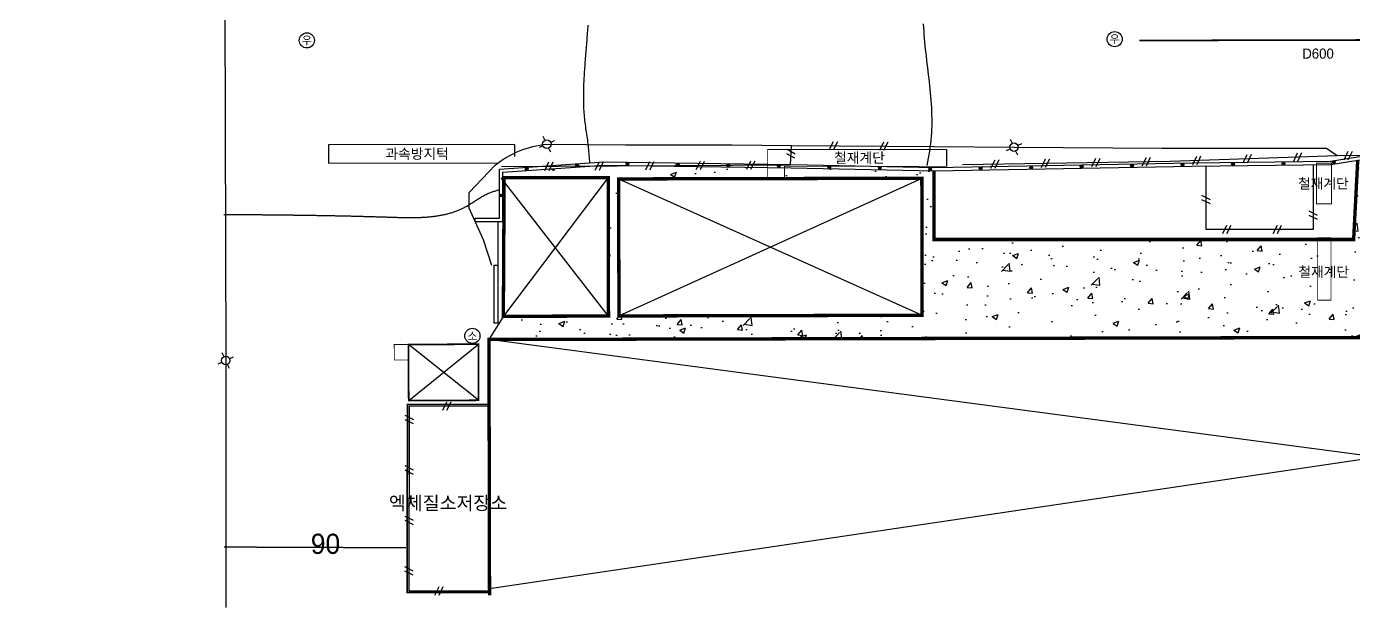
# Model space of a CAD drawing. Header units: millimetres. Extents: x 215164 to 215376, y 463028 to 463188.
# Drawn here: x 215164.7 to 215243.6, y 463029.7 to 463064.2 of the extents above; entities that cross this region are included whole.
import ezdxf
from ezdxf.enums import TextEntityAlignment as Align

# ---------------------------------------------------------------- set-up
doc = ezdxf.new("R2010")
doc.units = ezdxf.units.MM
doc.header["$MEASUREMENT"] = 0
doc.linetypes.add('DASHED2', pattern=[0.375, 0.25, -0.125])
for name, color, linetype in [('1M(48)', 252, 'Continuous'), ('5M(86)', 252, 'Continuous'), ("CON'C(31)", 252, 'Continuous'), ('TEXT', 252, 'Continuous'), ('가로등(32)', 252, 'Continuous'), ('도시가스맨홀(50)', 50, 'Continuous'), ('소환전(24)', 252, 'Continuous'), ('아스팔트도로(1)', 252, 'Continuous'), ('옹벽(4)', 252, 'Continuous'), ('우수맨홀(42)', 42, 'Continuous'), ('조립식건물(40)', 252, 'Continuous'), ('콘크리트수로(5)', 252, 'Continuous'), ('현황선', 252, 'Continuous'), ('휀스(70)', 252, 'Continuous')]:
    doc.layers.add(name, color=color, linetype=linetype)
doc.styles.add('돋음', font='Dotum.ttf')
doc.styles.add('돋음체', font='DotumChe.TTF')
pattern_1 = [(50, (0, 0), (3.586300913, -0.313760675), [0.375, -4.125]), (355, (0, 0), (-0.693756668, 3.760960669), [0.3, -3.3]), (100.45144446, (0.299, -0.026), (2.892544234, 3.447199955), [0.31870096, -3.50571056]), (46.1842, (0, 1), (5.336206653, -0.827596404), [0.5625, -6.1875]), (96.6356355, (0.4447, 0.931), (4.67330973, 4.870593004), [0.47805171, -5.2585688]), (351.184164, (0, 1), (4.673309725, 4.870593), [0.45, -4.950000005]), (21, (0.5, 0.75), (2.98453526, -2.013094453), [0.375, -4.125]), (326, (0.5, 0.75), (1.21657666, 3.625750225), [0.3, -3.3]), (71.45144474, (0.7487, 0.5822), (4.201111884, 1.612655764), [0.31870095, -3.50571056]), (37.5, (0, 0), (0.0607992766, 1.664469269), [0, -3.26, 0, -3.35, 0, -3.3125]), (7.5, (0, 0), (1.315347687, 1.9720585594), [0, -1.91, 0, -3.185, 0, -1.2625]), (327.5, (-1.115, 0), (2.669112181, -0.1127743587), [0, -1.25, 0, -3.9, 0, -5.175]), (317.5, (-1.615, 0), (2.915930847, 0.500524912), [0, -1.625, 0, -2.59, 0, -3.675])]

# ---------------------------------------------------------------- blocks, each defined once
blk = doc.blocks.new('P')
at = {"layer": '휀스(70)', "linetype": 'Continuous'}
for points in [[(-0.25, -0.25), (0, 0.25)], [(0, -0.25), (0.25, 0.25)]]:
    blk.add_lwpolyline(points, dxfattribs=at)
blk = doc.blocks.new('I1')
at = {"layer": '옹벽(4)'}
blk.add_hatch(color=256, dxfattribs=at).paths.add_polyline_path([(-0.084, 0, 1), (0.085, 0, 1)])
blk.add_circle((0, 0), 0.0846, dxfattribs=at)
blk = doc.blocks.new('w')
at = {"layer": '우수맨홀(42)'}
blk.add_circle((0, 0), 0.75, dxfattribs=at)
at = {"layer": '우수맨홀(42)', "style": '돋음체'}
blk.add_text('우', height=0.8, dxfattribs=at).set_placement((0, 0), align=Align.MIDDLE)
blk = doc.blocks.new('F')
at = {"layer": '가로등(32)'}
for p, q in [((-0.19, 0.42), (-0.35, 0.77)), ((0.42, 0.19), (0.77, 0.35)), ((-0.42, -0.19), (-0.77, -0.35)), ((0.19, -0.42), (0.35, -0.77))]:
    blk.add_line(p, q, dxfattribs=at)
blk.add_circle((0, 0), 0.42, dxfattribs=at)
blk = doc.blocks.new('so')
at = {"layer": '소환전(24)'}
blk.add_circle((0, 0), 0.75, dxfattribs=at)
at = {"layer": '소환전(24)', "style": '돋음체'}
blk.add_text('소', height=0.8, dxfattribs=at).set_placement((0, 0), align=Align.MIDDLE)

msp = doc.modelspace()

# ---------------------------------------------------------------- hatches: boundary and pattern name
at = {"layer": "CON'C(31)"}
h = msp.add_hatch(dxfattribs=at)
h.set_pattern_fill('AR-CONC', color=256, scale=0.5)
h.set_pattern_definition(pattern_1)
h.paths.add_polyline_path([(215274.011, 463056.449), (215265.071, 463056.376), (215243.857, 463056.293), (215243.614, 463051.576), (215243.191, 463051.576), (215242.606, 463045.745), (215271.247, 463045.808)])
h.paths.add_polyline_path([(215259.505, 463047.164), (215246.392, 463047.135), (215246.372, 463056.034), (215259.485, 463056.063)], flags=16)
h.paths.add_polyline_path([(215295.016, 463049.553), (215295.206, 463050.104), (215295.136, 463050.195), (215295.064, 463050.302), (215294.999, 463050.413), (215294.939, 463050.527), (215294.885, 463050.644), (215294.835, 463050.763), (215294.79, 463050.884), (215294.748, 463051.006), (215294.709, 463051.128), (215294.673, 463051.252), (215294.638, 463051.376), (215294.605, 463051.501), (215294.573, 463051.625), (215294.541, 463051.75), (215294.51, 463051.875), (215294.478, 463052), (215294.445, 463052.125), (215294.411, 463052.249), (215294.376, 463052.373), (215294.338, 463052.496), (215294.298, 463052.619), (215294.255, 463052.74), (215294.21, 463052.861), (215294.161, 463052.98), (215294.111, 463053.099), (215294.058, 463053.216), (215294.003, 463053.333), (215293.946, 463053.448), (215293.887, 463053.563), (215293.826, 463053.677), (215293.764, 463053.79), (215293.701, 463053.902), (215293.637, 463054.014), (215293.572, 463054.125), (215293.505, 463054.235), (215293.439, 463054.346), (215293.372, 463054.456), (215293.304, 463054.565), (215293.236, 463054.675), (215289.526, 463056.576), (215274.011, 463056.449), (215271.247, 463045.808), (215290.496, 463045.851), (215290.496, 463047.061), (215292.984, 463047.061), (215292.984, 463045.857), (215293.58, 463045.858), (215293.614, 463030.654), (215297.081, 463031.047), (215296.974, 463043.661), (215297.174, 463043.663), (215297.86, 463044.351), (215298.114, 463044.607), (215294.076, 463047.239)])
h.paths.add_polyline_path([(215277.431, 463048.624), (215277.415, 463056.082), (215290.056, 463056.11), (215290.06, 463054.366), (215291.103, 463054.368), (215291.112, 463050.362), (215290.069, 463050.359), (215290.072, 463048.653)], flags=16)
h.paths.add_polyline_path([(215290.563, 463049.488, -1), (215291.463, 463049.488, -1)], flags=16)
h.paths.add_polyline_path([(215293.737, 463047.947, -1), (215292.837, 463047.947, -1)], flags=16)
h.paths.add_polyline_path([(215240.269, 463049.139), (215243.402, 463049.139), (215243.402, 463050.169), (215240.269, 463050.169)], flags=9)
h.paths.add_polyline_path([(215292.826, 463047.543), (215293.749, 463047.543), (215293.749, 463048.35), (215292.826, 463048.35)], flags=24)
h.paths.add_polyline_path([(215290.57, 463049.143), (215291.455, 463049.143), (215291.455, 463049.833), (215290.57, 463049.833)], flags=24)
h = msp.add_hatch(dxfattribs=at)
h.set_pattern_fill('AR-CONC', color=256, scale=0.5)
h.set_pattern_definition(pattern_1)
h.paths.add_polyline_path([(215241.478, 463051.576), (215218.676, 463051.576), (215218.676, 463055.66), (215210.178, 463055.838), (215209.785, 463055.843), (215209.785, 463055.199), (215217.937, 463055.217), (215217.946, 463055.221), (215217.964, 463047.071), (215199.941, 463047.031), (215199.923, 463055.177), (215208.785, 463055.196), (215208.785, 463055.856), (215200.662, 463055.964), (215198.564, 463055.952), (215193.031, 463055.573), (215193.032, 463055.112), (215193.116, 463055.005), (215193.117, 463055.244), (215199.302, 463055.258), (215199.32, 463047.024), (215193.069, 463047.011), (215192.214, 463045.632), (215242.606, 463045.745), (215243.191, 463051.576), (215242.267, 463051.576), (215242.267, 463047.97), (215241.478, 463047.97)])
h.paths.add_polyline_path([(215240.269, 463049.139), (215243.402, 463049.139), (215243.402, 463050.169), (215240.269, 463050.169)], flags=9)

# ---------------------------------------------------------------- linework, layer by layer
at = {"layer": '1M(48)'}
for points, elevation in [([(215198.092, 463064.321), (215198.084, 463064.205), (215198.084, 463064.205), (215198.076, 463064.09), (215198.076, 463064.09), (215198.068, 463063.974), (215198.068, 463063.974), (215198.06, 463063.858), (215198.06, 463063.858), (215198.051, 463063.742), (215198.051, 463063.742), (215198.042, 463063.626), (215198.042, 463063.626), (215198.034, 463063.511), (215198.034, 463063.511), (215198.024, 463063.395), (215198.024, 463063.395), (215198.015, 463063.279), (215198.015, 463063.279), (215198.006, 463063.163), (215198.006, 463063.163), (215197.997, 463063.048), (215197.997, 463063.048), (215197.987, 463062.932), (215197.987, 463062.932), (215197.978, 463062.816), (215197.978, 463062.816), (215197.968, 463062.7), (215197.968, 463062.7), (215197.959, 463062.585), (215197.959, 463062.585), (215197.95, 463062.469), (215197.95, 463062.469), (215197.941, 463062.353), (215197.941, 463062.353), (215197.932, 463062.237), (215197.932, 463062.237), (215197.923, 463062.122), (215197.923, 463062.122), (215197.914, 463062.006), (215197.914, 463062.006), (215197.906, 463061.89), (215197.906, 463061.89), (215197.898, 463061.774), (215197.898, 463061.774), (215197.89, 463061.658), (215197.89, 463061.658), (215197.882, 463061.542), (215197.882, 463061.542), (215197.875, 463061.427), (215197.875, 463061.427), (215197.868, 463061.311), (215197.868, 463061.311), (215197.861, 463061.195), (215197.861, 463061.195), (215197.855, 463061.079), (215197.855, 463061.079), (215197.85, 463060.963), (215197.85, 463060.963), (215197.844, 463060.847), (215197.844, 463060.847), (215197.84, 463060.731), (215197.84, 463060.731), (215197.836, 463060.615), (215197.836, 463060.615), (215197.832, 463060.499), (215197.832, 463060.499), (215197.83, 463060.383), (215197.83, 463060.383), (215197.828, 463060.267), (215197.828, 463060.267), (215197.826, 463060.15), (215197.826, 463060.15), (215197.826, 463060.034), (215197.826, 463060.034), (215197.826, 463059.918), (215197.826, 463059.918), (215197.827, 463059.802), (215197.827, 463059.802), (215197.829, 463059.686), (215197.829, 463059.686), (215197.833, 463059.57), (215197.833, 463059.57), (215197.837, 463059.454), (215197.837, 463059.454), (215197.842, 463059.338), (215197.842, 463059.338), (215197.849, 463059.222), (215197.849, 463059.222), (215197.856, 463059.106), (215197.856, 463059.106), (215197.865, 463058.99), (215197.865, 463058.99), (215197.876, 463058.875), (215197.876, 463058.875), (215197.887, 463058.759), (215197.887, 463058.759), (215197.9, 463058.644), (215197.9, 463058.644), (215197.915, 463058.529), (215197.915, 463058.529), (215197.93, 463058.413), (215197.93, 463058.413), (215197.945, 463058.298), (215197.945, 463058.298), (215197.962, 463058.183), (215197.962, 463058.183), (215197.978, 463058.069), (215197.978, 463058.069), (215197.995, 463057.954), (215197.995, 463057.954), (215198.012, 463057.839), (215198.012, 463057.839), (215198.029, 463057.724), (215198.029, 463057.724), (215198.046, 463057.609), (215198.046, 463057.609), (215198.062, 463057.494), (215198.062, 463057.494), (215198.077, 463057.379), (215198.077, 463057.379), (215198.092, 463057.264), (215198.092, 463057.264), (215198.105, 463057.148), (215198.105, 463057.148), (215198.118, 463057.033), (215198.118, 463057.033), (215198.129, 463056.917), (215198.129, 463056.917), (215198.139, 463056.802), (215198.139, 463056.802), (215198.149, 463056.686), (215198.149, 463056.686), (215198.158, 463056.57), (215198.158, 463056.57), (215198.167, 463056.455), (215198.167, 463056.455), (215198.175, 463056.339), (215198.175, 463056.339), (215198.183, 463056.223), (215198.183, 463056.223), (215198.191, 463056.107)], 92), ([(215218.035, 463064.39), (215218.046, 463064.174), (215218.046, 463064.174), (215218.059, 463063.957), (215218.059, 463063.957), (215218.074, 463063.741), (215218.074, 463063.741), (215218.092, 463063.525), (215218.092, 463063.525), (215218.111, 463063.309), (215218.111, 463063.309), (215218.132, 463063.093), (215218.132, 463063.093), (215218.154, 463062.877), (215218.154, 463062.877), (215218.178, 463062.662), (215218.178, 463062.662), (215218.202, 463062.446), (215218.202, 463062.446), (215218.227, 463062.231), (215218.227, 463062.231), (215218.252, 463062.015), (215218.252, 463062.015), (215218.278, 463061.8), (215218.278, 463061.8), (215218.304, 463061.585), (215218.304, 463061.585), (215218.329, 463061.369), (215218.329, 463061.369), (215218.354, 463061.154), (215218.354, 463061.154), (215218.379, 463060.939), (215218.379, 463060.939), (215218.402, 463060.723), (215218.402, 463060.723), (215218.425, 463060.507), (215218.425, 463060.507), (215218.446, 463060.292), (215218.446, 463060.292), (215218.465, 463060.076), (215218.465, 463060.076), (215218.482, 463059.859), (215218.482, 463059.859), (215218.498, 463059.643), (215218.498, 463059.643), (215218.511, 463059.427), (215218.511, 463059.427), (215218.521, 463059.21), (215218.521, 463059.21), (215218.528, 463058.993), (215218.528, 463058.993), (215218.533, 463058.776), (215218.533, 463058.776), (215218.533, 463058.56), (215218.533, 463058.56), (215218.531, 463058.343), (215218.531, 463058.343), (215218.524, 463058.126), (215218.524, 463058.126), (215218.514, 463057.909), (215218.514, 463057.909), (215218.499, 463057.693), (215218.499, 463057.693), (215218.479, 463057.477), (215218.479, 463057.477), (215218.456, 463057.262), (215218.456, 463057.262), (215218.427, 463057.047), (215218.427, 463057.047), (215218.394, 463056.832), (215218.394, 463056.832), (215218.358, 463056.618), (215218.358, 463056.618), (215218.319, 463056.405), (215218.319, 463056.405), (215218.278, 463056.192), (215218.278, 463056.192), (215218.237, 463055.979)], 93), ([(215176.457, 463053.072), (215176.513, 463053.071), (215176.513, 463053.071), (215176.569, 463053.071), (215176.569, 463053.071), (215176.625, 463053.07), (215176.625, 463053.07), (215176.68, 463053.07), (215176.68, 463053.07), (215176.736, 463053.069), (215176.736, 463053.069), (215176.792, 463053.069), (215176.792, 463053.069), (215176.848, 463053.068), (215176.848, 463053.068), (215176.904, 463053.068), (215176.904, 463053.068), (215176.959, 463053.068), (215176.959, 463053.068), (215177.015, 463053.067), (215177.015, 463053.067), (215177.071, 463053.067), (215177.071, 463053.067), (215177.127, 463053.066), (215177.127, 463053.066), (215177.182, 463053.066), (215177.182, 463053.066), (215177.238, 463053.065), (215177.238, 463053.065), (215177.294, 463053.065), (215177.294, 463053.065), (215177.35, 463053.064), (215177.35, 463053.064), (215177.405, 463053.064), (215177.405, 463053.064), (215177.461, 463053.064), (215177.461, 463053.064), (215177.517, 463053.063), (215177.517, 463053.063), (215177.573, 463053.063), (215177.573, 463053.063), (215177.628, 463053.062), (215177.628, 463053.062), (215177.684, 463053.062), (215177.684, 463053.062), (215177.74, 463053.061), (215177.74, 463053.061), (215177.796, 463053.061), (215177.796, 463053.061), (215177.851, 463053.06), (215177.851, 463053.06), (215177.907, 463053.06), (215177.907, 463053.06), (215177.963, 463053.059), (215177.963, 463053.059), (215178.019, 463053.059), (215178.019, 463053.059), (215178.075, 463053.058), (215178.075, 463053.058), (215178.13, 463053.058), (215178.13, 463053.058), (215178.186, 463053.057), (215178.186, 463053.057), (215178.242, 463053.057), (215178.242, 463053.057), (215178.298, 463053.056), (215178.298, 463053.056), (215178.353, 463053.056), (215178.353, 463053.056), (215178.409, 463053.055), (215178.409, 463053.055), (215178.465, 463053.055), (215178.465, 463053.055), (215178.521, 463053.054), (215178.521, 463053.054), (215178.576, 463053.054), (215178.576, 463053.054), (215178.632, 463053.053), (215178.632, 463053.053), (215178.688, 463053.053), (215178.688, 463053.053), (215178.744, 463053.052), (215178.744, 463053.052), (215178.799, 463053.052), (215178.799, 463053.052), (215178.855, 463053.051), (215178.855, 463053.051), (215178.911, 463053.051), (215178.911, 463053.051), (215178.967, 463053.05), (215178.967, 463053.05), (215179.022, 463053.05), (215179.022, 463053.05), (215179.078, 463053.049), (215179.078, 463053.049), (215179.134, 463053.049), (215179.134, 463053.049), (215179.19, 463053.048), (215179.19, 463053.048), (215179.246, 463053.048), (215179.246, 463053.048), (215179.301, 463053.047), (215179.301, 463053.047), (215179.357, 463053.046), (215179.357, 463053.046), (215179.413, 463053.046), (215179.413, 463053.046), (215179.469, 463053.045), (215179.469, 463053.045), (215179.524, 463053.045), (215179.524, 463053.045), (215179.58, 463053.044), (215179.58, 463053.044), (215179.636, 463053.043), (215179.636, 463053.043), (215179.692, 463053.043), (215179.692, 463053.043), (215179.747, 463053.042), (215179.747, 463053.042), (215179.803, 463053.042), (215179.803, 463053.042), (215179.859, 463053.041), (215179.859, 463053.041), (215179.915, 463053.04), (215179.915, 463053.04), (215179.97, 463053.04), (215179.97, 463053.04), (215180.026, 463053.039), (215180.026, 463053.039), (215180.082, 463053.039), (215180.082, 463053.039), (215180.138, 463053.038), (215180.138, 463053.038), (215180.193, 463053.037), (215180.193, 463053.037), (215180.249, 463053.037), (215180.249, 463053.037), (215180.305, 463053.036), (215180.305, 463053.036), (215180.361, 463053.035), (215180.361, 463053.035), (215180.416, 463053.035), (215180.416, 463053.035), (215180.472, 463053.034), (215180.472, 463053.034), (215180.528, 463053.033), (215180.528, 463053.033), (215180.584, 463053.032), (215180.584, 463053.032), (215180.64, 463053.032), (215180.64, 463053.032), (215180.695, 463053.031), (215180.695, 463053.031), (215180.751, 463053.03), (215180.751, 463053.03), (215180.807, 463053.03), (215180.807, 463053.03), (215180.863, 463053.029), (215180.863, 463053.029), (215180.918, 463053.028), (215180.918, 463053.028), (215180.974, 463053.027), (215180.974, 463053.027), (215181.03, 463053.026), (215181.03, 463053.026), (215181.086, 463053.026), (215181.086, 463053.026), (215181.141, 463053.025), (215181.141, 463053.025), (215181.197, 463053.024), (215181.197, 463053.024), (215181.253, 463053.023), (215181.253, 463053.023), (215181.309, 463053.023), (215181.309, 463053.023), (215181.364, 463053.022), (215181.364, 463053.022), (215181.42, 463053.021), (215181.42, 463053.021), (215181.476, 463053.02), (215181.476, 463053.02), (215181.532, 463053.019), (215181.532, 463053.019), (215181.587, 463053.018), (215181.587, 463053.018), (215181.643, 463053.018), (215181.643, 463053.018), (215181.699, 463053.017), (215181.699, 463053.017), (215181.755, 463053.016), (215181.755, 463053.016), (215181.81, 463053.015), (215181.81, 463053.015), (215181.866, 463053.014), (215181.866, 463053.014), (215181.922, 463053.013), (215181.922, 463053.013), (215181.978, 463053.012), (215181.978, 463053.012), (215182.033, 463053.011), (215182.033, 463053.011), (215182.089, 463053.01), (215182.089, 463053.01), (215182.145, 463053.009), (215182.145, 463053.009), (215182.201, 463053.008), (215182.201, 463053.008), (215182.256, 463053.007), (215182.256, 463053.007), (215182.312, 463053.007), (215182.312, 463053.007), (215182.368, 463053.006), (215182.368, 463053.006), (215182.424, 463053.005), (215182.424, 463053.005), (215182.479, 463053.004), (215182.479, 463053.004), (215182.535, 463053.003), (215182.535, 463053.003), (215182.591, 463053.002), (215182.591, 463053.002), (215182.647, 463053), (215182.647, 463053), (215182.703, 463052.999), (215182.703, 463052.999), (215182.758, 463052.998), (215182.758, 463052.998), (215182.814, 463052.997), (215182.814, 463052.997), (215182.87, 463052.996), (215182.87, 463052.996), (215182.926, 463052.995), (215182.926, 463052.995), (215182.981, 463052.994), (215182.981, 463052.994), (215183.037, 463052.993), (215183.037, 463052.993), (215183.093, 463052.992), (215183.093, 463052.992), (215183.149, 463052.991), (215183.149, 463052.991), (215183.204, 463052.99), (215183.204, 463052.99), (215183.26, 463052.988), (215183.26, 463052.988), (215183.316, 463052.987), (215183.316, 463052.987), (215183.372, 463052.986), (215183.372, 463052.986), (215183.427, 463052.985), (215183.427, 463052.985), (215183.483, 463052.984), (215183.483, 463052.984), (215183.539, 463052.983), (215183.539, 463052.983), (215183.595, 463052.981), (215183.595, 463052.981), (215183.65, 463052.98), (215183.65, 463052.98), (215183.706, 463052.979), (215183.706, 463052.979), (215183.762, 463052.978), (215183.762, 463052.978), (215183.818, 463052.976), (215183.818, 463052.976), (215183.873, 463052.975), (215183.873, 463052.975), (215183.929, 463052.974), (215183.929, 463052.974), (215183.985, 463052.973), (215183.985, 463052.973), (215184.041, 463052.971), (215184.041, 463052.971), (215184.096, 463052.97), (215184.096, 463052.97), (215184.152, 463052.969), (215184.152, 463052.969), (215184.208, 463052.967), (215184.208, 463052.967), (215184.264, 463052.966), (215184.264, 463052.966), (215184.319, 463052.964), (215184.319, 463052.964), (215184.375, 463052.963), (215184.375, 463052.963), (215184.431, 463052.962), (215184.431, 463052.962), (215184.487, 463052.96), (215184.487, 463052.96), (215184.542, 463052.959), (215184.542, 463052.959), (215184.598, 463052.957), (215184.598, 463052.957), (215184.654, 463052.956), (215184.654, 463052.956), (215184.709, 463052.954), (215184.709, 463052.954), (215184.765, 463052.953), (215184.765, 463052.953), (215184.821, 463052.952), (215184.821, 463052.952), (215184.877, 463052.95), (215184.877, 463052.95), (215184.932, 463052.949), (215184.932, 463052.949), (215184.988, 463052.947), (215184.988, 463052.947), (215185.044, 463052.945), (215185.044, 463052.945), (215185.1, 463052.944), (215185.1, 463052.944), (215185.155, 463052.942), (215185.155, 463052.942), (215185.211, 463052.941), (215185.211, 463052.941), (215185.267, 463052.939), (215185.267, 463052.939), (215185.323, 463052.938), (215185.323, 463052.938), (215185.378, 463052.936), (215185.378, 463052.936), (215185.434, 463052.934), (215185.434, 463052.934), (215185.49, 463052.933), (215185.49, 463052.933), (215185.546, 463052.931), (215185.546, 463052.931), (215185.601, 463052.929), (215185.601, 463052.929), (215185.657, 463052.928), (215185.657, 463052.928), (215185.713, 463052.926), (215185.713, 463052.926), (215185.769, 463052.924), (215185.769, 463052.924), (215185.824, 463052.922), (215185.824, 463052.922), (215185.88, 463052.921), (215185.88, 463052.921), (215185.936, 463052.919), (215185.936, 463052.919), (215185.992, 463052.917), (215185.992, 463052.917), (215186.047, 463052.915), (215186.047, 463052.915), (215186.103, 463052.914), (215186.103, 463052.914), (215186.159, 463052.912), (215186.159, 463052.912), (215186.214, 463052.91), (215186.214, 463052.91), (215186.27, 463052.908), (215186.27, 463052.908), (215186.326, 463052.906), (215186.326, 463052.906), (215186.382, 463052.904), (215186.382, 463052.904), (215186.437, 463052.903), (215186.437, 463052.903), (215186.493, 463052.901), (215186.493, 463052.901), (215186.549, 463052.899), (215186.549, 463052.899), (215186.605, 463052.897), (215186.605, 463052.897), (215186.66, 463052.896), (215186.66, 463052.896), (215186.716, 463052.894), (215186.716, 463052.894), (215186.772, 463052.892), (215186.772, 463052.892), (215186.828, 463052.891), (215186.828, 463052.891), (215186.883, 463052.889), (215186.883, 463052.889), (215186.939, 463052.888), (215186.939, 463052.888), (215186.995, 463052.886), (215186.995, 463052.886), (215187.051, 463052.885), (215187.051, 463052.885), (215187.106, 463052.884), (215187.106, 463052.884), (215187.162, 463052.883), (215187.162, 463052.883), (215187.218, 463052.882), (215187.218, 463052.882), (215187.274, 463052.881), (215187.274, 463052.881), (215187.329, 463052.881), (215187.329, 463052.881), (215187.385, 463052.88), (215187.385, 463052.88), (215187.441, 463052.88), (215187.441, 463052.88), (215187.497, 463052.88), (215187.497, 463052.88), (215187.552, 463052.88), (215187.552, 463052.88), (215187.608, 463052.88), (215187.608, 463052.88), (215187.664, 463052.88), (215187.664, 463052.88), (215187.72, 463052.88), (215187.72, 463052.88), (215187.775, 463052.881), (215187.775, 463052.881), (215187.831, 463052.882), (215187.831, 463052.882), (215187.887, 463052.883), (215187.887, 463052.883), (215187.943, 463052.884), (215187.943, 463052.884), (215187.998, 463052.886), (215187.998, 463052.886), (215188.054, 463052.887), (215188.054, 463052.887), (215188.11, 463052.889), (215188.11, 463052.889), (215188.166, 463052.892), (215188.166, 463052.892), (215188.221, 463052.894), (215188.221, 463052.894), (215188.277, 463052.897), (215188.277, 463052.897), (215188.333, 463052.9), (215188.333, 463052.9), (215188.388, 463052.903), (215188.388, 463052.903), (215188.444, 463052.907), (215188.444, 463052.907), (215188.5, 463052.911), (215188.5, 463052.911), (215188.555, 463052.915), (215188.555, 463052.915), (215188.611, 463052.92), (215188.611, 463052.92), (215188.666, 463052.925), (215188.666, 463052.925), (215188.722, 463052.93), (215188.722, 463052.93), (215188.777, 463052.936), (215188.777, 463052.936), (215188.833, 463052.942), (215188.833, 463052.942), (215188.888, 463052.948), (215188.888, 463052.948), (215188.944, 463052.955), (215188.944, 463052.955), (215188.999, 463052.962), (215188.999, 463052.962), (215189.054, 463052.969), (215189.054, 463052.969), (215189.109, 463052.977), (215189.109, 463052.977), (215189.164, 463052.986), (215189.164, 463052.986), (215189.219, 463052.995), (215189.219, 463052.995), (215189.274, 463053.004), (215189.274, 463053.004), (215189.329, 463053.014), (215189.329, 463053.014), (215189.384, 463053.024), (215189.384, 463053.024), (215189.439, 463053.035), (215189.439, 463053.035), (215189.494, 463053.046), (215189.494, 463053.046), (215189.548, 463053.057), (215189.548, 463053.057), (215189.603, 463053.07), (215189.603, 463053.07), (215189.657, 463053.082), (215189.657, 463053.082), (215189.711, 463053.095), (215189.711, 463053.095), (215189.765, 463053.109), (215189.765, 463053.109), (215189.819, 463053.123), (215189.819, 463053.123), (215189.873, 463053.138), (215189.873, 463053.138), (215189.926, 463053.154), (215189.926, 463053.154), (215189.98, 463053.17), (215189.98, 463053.17), (215190.033, 463053.186), (215190.033, 463053.186), (215190.086, 463053.203), (215190.086, 463053.203), (215190.139, 463053.221), (215190.139, 463053.221), (215190.191, 463053.24), (215190.191, 463053.24), (215190.244, 463053.259), (215190.244, 463053.259), (215190.296, 463053.278), (215190.296, 463053.278), (215190.348, 463053.298), (215190.348, 463053.298), (215190.4, 463053.319), (215190.4, 463053.319), (215190.451, 463053.341), (215190.451, 463053.341), (215190.502, 463053.363), (215190.502, 463053.363), (215190.553, 463053.386), (215190.553, 463053.386), (215190.604, 463053.409), (215190.604, 463053.409), (215190.654, 463053.433), (215190.654, 463053.433), (215190.704, 463053.458), (215190.704, 463053.458), (215190.754, 463053.484), (215190.754, 463053.484), (215190.803, 463053.51), (215190.803, 463053.51), (215190.852, 463053.537), (215190.852, 463053.537), (215190.9, 463053.564), (215190.9, 463053.564), (215190.949, 463053.592), (215190.949, 463053.592), (215190.997, 463053.621), (215190.997, 463053.621), (215191.044, 463053.65), (215191.044, 463053.65), (215191.092, 463053.679), (215191.092, 463053.679), (215191.139, 463053.709), (215191.139, 463053.709), (215191.186, 463053.739), (215191.186, 463053.739), (215191.232, 463053.769), (215191.232, 463053.769), (215191.279, 463053.8), (215191.279, 463053.8), (215191.326, 463053.83), (215191.326, 463053.83), (215191.372, 463053.861), (215191.372, 463053.861), (215191.419, 463053.891), (215191.419, 463053.891), (215191.466, 463053.922), (215191.466, 463053.922), (215191.513, 463053.952), (215191.513, 463053.952), (215191.56, 463053.982), (215191.56, 463053.982), (215191.607, 463054.012), (215191.607, 463054.012), (215191.654, 463054.041), (215191.654, 463054.041), (215191.702, 463054.07), (215191.702, 463054.07), (215191.75, 463054.099), (215191.75, 463054.099), (215191.798, 463054.127), (215191.798, 463054.127), (215191.846, 463054.154), (215191.846, 463054.154), (215191.895, 463054.181), (215191.895, 463054.181), (215191.945, 463054.207), (215191.945, 463054.207), (215191.994, 463054.232), (215191.994, 463054.232), (215192.045, 463054.257), (215192.045, 463054.257), (215192.095, 463054.28), (215192.095, 463054.28), (215192.146, 463054.303), (215192.146, 463054.303), (215192.198, 463054.324), (215192.198, 463054.324), (215192.249, 463054.345), (215192.249, 463054.345), (215192.301, 463054.365), (215192.301, 463054.365), (215192.353, 463054.385), (215192.353, 463054.385), (215192.406, 463054.404), (215192.406, 463054.404), (215192.459, 463054.422), (215192.459, 463054.422), (215192.511, 463054.44), (215192.511, 463054.44), (215192.564, 463054.458), (215192.564, 463054.458), (215192.617, 463054.475), (215192.617, 463054.475), (215192.67, 463054.492), (215192.67, 463054.492), (215192.724, 463054.509), (215192.724, 463054.509), (215192.777, 463054.526), (215192.777, 463054.526), (215192.83, 463054.542)], 91)]:
    msp.add_lwpolyline(points, dxfattribs=dict(at, elevation=elevation))
at = {"layer": '5M(86)', "elevation": 90}
msp.add_lwpolyline([(215176.473, 463033.302), (215176.509, 463033.302), (215176.509, 463033.302), (215176.545, 463033.302), (215176.545, 463033.302), (215176.581, 463033.301), (215176.581, 463033.301), (215176.617, 463033.301), (215176.617, 463033.301), (215176.653, 463033.301), (215176.653, 463033.301), (215176.689, 463033.301), (215176.689, 463033.301), (215176.725, 463033.301), (215176.725, 463033.301), (215176.761, 463033.301), (215176.761, 463033.301), (215176.797, 463033.301), (215176.797, 463033.301), (215176.833, 463033.301), (215176.833, 463033.301), (215176.869, 463033.3), (215176.869, 463033.3), (215176.905, 463033.3), (215176.905, 463033.3), (215176.941, 463033.3), (215176.941, 463033.3), (215176.977, 463033.3), (215176.977, 463033.3), (215177.013, 463033.3), (215177.013, 463033.3), (215177.049, 463033.3), (215177.049, 463033.3), (215177.085, 463033.3), (215177.085, 463033.3), (215177.121, 463033.299), (215177.121, 463033.299), (215177.157, 463033.299), (215177.157, 463033.299), (215177.193, 463033.299), (215177.193, 463033.299), (215177.229, 463033.299), (215177.229, 463033.299), (215177.265, 463033.299), (215177.265, 463033.299), (215177.301, 463033.299), (215177.301, 463033.299), (215177.337, 463033.299), (215177.337, 463033.299), (215177.373, 463033.298), (215177.373, 463033.298), (215177.409, 463033.298), (215177.409, 463033.298), (215177.445, 463033.298), (215177.445, 463033.298), (215177.481, 463033.298), (215177.481, 463033.298), (215177.517, 463033.298), (215177.517, 463033.298), (215177.553, 463033.298), (215177.553, 463033.298), (215177.589, 463033.298), (215177.589, 463033.298), (215177.625, 463033.297), (215177.625, 463033.297), (215177.661, 463033.297), (215177.661, 463033.297), (215177.697, 463033.297), (215177.697, 463033.297), (215177.733, 463033.297), (215177.733, 463033.297), (215177.769, 463033.297), (215177.769, 463033.297), (215177.805, 463033.297), (215177.805, 463033.297), (215177.841, 463033.297), (215177.841, 463033.297), (215177.877, 463033.296), (215177.877, 463033.296), (215177.913, 463033.296), (215177.913, 463033.296), (215177.949, 463033.296), (215177.949, 463033.296), (215177.985, 463033.296), (215177.985, 463033.296), (215178.021, 463033.296), (215178.021, 463033.296), (215178.057, 463033.296), (215178.057, 463033.296), (215178.093, 463033.296), (215178.093, 463033.296), (215178.129, 463033.295), (215178.129, 463033.295), (215178.165, 463033.295), (215178.165, 463033.295), (215178.201, 463033.295), (215178.201, 463033.295), (215178.237, 463033.295), (215178.237, 463033.295), (215178.273, 463033.295), (215178.273, 463033.295), (215178.309, 463033.295), (215178.309, 463033.295), (215178.345, 463033.295), (215178.345, 463033.295), (215178.381, 463033.295), (215178.381, 463033.295), (215178.417, 463033.294), (215178.417, 463033.294), (215178.453, 463033.294), (215178.453, 463033.294), (215178.489, 463033.294), (215178.489, 463033.294), (215178.525, 463033.294), (215178.525, 463033.294), (215178.561, 463033.294), (215178.561, 463033.294), (215178.597, 463033.294), (215178.597, 463033.294), (215178.633, 463033.294), (215178.633, 463033.294), (215178.669, 463033.293), (215178.669, 463033.293), (215178.705, 463033.293), (215178.705, 463033.293), (215178.741, 463033.293), (215178.741, 463033.293), (215178.777, 463033.293), (215178.777, 463033.293), (215178.813, 463033.293), (215178.813, 463033.293), (215178.849, 463033.293), (215178.849, 463033.293), (215178.885, 463033.293), (215178.885, 463033.293), (215178.921, 463033.292), (215178.921, 463033.292), (215178.957, 463033.292), (215178.957, 463033.292), (215178.993, 463033.292), (215178.993, 463033.292), (215179.029, 463033.292), (215179.029, 463033.292), (215179.065, 463033.292), (215179.065, 463033.292), (215179.101, 463033.292), (215179.101, 463033.292), (215179.137, 463033.292), (215179.137, 463033.292), (215179.173, 463033.291), (215179.173, 463033.291), (215179.209, 463033.291), (215179.209, 463033.291), (215179.245, 463033.291), (215179.245, 463033.291), (215179.281, 463033.291), (215179.281, 463033.291), (215179.317, 463033.291), (215179.317, 463033.291), (215179.353, 463033.291), (215179.353, 463033.291), (215179.389, 463033.291), (215179.389, 463033.291), (215179.425, 463033.29), (215179.425, 463033.29), (215179.461, 463033.29), (215179.461, 463033.29), (215179.497, 463033.29), (215179.497, 463033.29), (215179.533, 463033.29), (215179.533, 463033.29), (215179.569, 463033.29), (215179.569, 463033.29), (215179.605, 463033.29), (215179.605, 463033.29), (215179.64, 463033.29), (215179.64, 463033.29), (215179.676, 463033.289), (215179.676, 463033.289), (215179.712, 463033.289), (215179.712, 463033.289), (215179.748, 463033.289), (215179.748, 463033.289), (215179.784, 463033.289), (215179.784, 463033.289), (215179.82, 463033.289), (215179.82, 463033.289), (215179.856, 463033.289), (215179.856, 463033.289), (215179.892, 463033.289), (215179.892, 463033.289), (215179.928, 463033.289), (215179.928, 463033.289), (215179.964, 463033.288), (215179.964, 463033.288), (215180, 463033.288), (215180, 463033.288), (215180.036, 463033.288), (215180.036, 463033.288), (215180.072, 463033.288), (215180.072, 463033.288), (215180.108, 463033.288), (215180.108, 463033.288), (215180.144, 463033.288), (215180.144, 463033.288), (215180.18, 463033.288), (215180.18, 463033.288), (215180.216, 463033.287), (215180.216, 463033.287), (215180.252, 463033.287), (215180.252, 463033.287), (215180.288, 463033.287), (215180.288, 463033.287), (215180.324, 463033.287), (215180.324, 463033.287), (215180.36, 463033.287), (215180.36, 463033.287), (215180.396, 463033.287), (215180.396, 463033.287), (215180.432, 463033.287), (215180.432, 463033.287), (215180.468, 463033.286), (215180.468, 463033.286), (215180.504, 463033.286), (215180.504, 463033.286), (215180.54, 463033.286), (215180.54, 463033.286), (215180.576, 463033.286), (215180.576, 463033.286), (215180.612, 463033.286), (215180.612, 463033.286), (215180.648, 463033.286), (215180.648, 463033.286), (215180.684, 463033.286), (215180.684, 463033.286), (215180.72, 463033.285), (215180.72, 463033.285), (215180.756, 463033.285), (215180.756, 463033.285), (215180.792, 463033.285), (215180.792, 463033.285), (215180.828, 463033.285), (215180.828, 463033.285), (215180.864, 463033.285), (215180.864, 463033.285), (215180.9, 463033.285), (215180.9, 463033.285), (215180.936, 463033.285), (215180.936, 463033.285), (215180.972, 463033.284), (215180.972, 463033.284), (215181.008, 463033.284), (215181.008, 463033.284), (215181.044, 463033.284), (215181.044, 463033.284), (215181.08, 463033.284), (215181.08, 463033.284), (215181.116, 463033.284), (215181.116, 463033.284), (215181.152, 463033.284), (215181.152, 463033.284), (215181.188, 463033.284), (215181.188, 463033.284), (215181.224, 463033.283), (215181.224, 463033.283), (215181.26, 463033.283), (215181.26, 463033.283), (215181.296, 463033.283), (215181.296, 463033.283), (215181.332, 463033.283), (215181.332, 463033.283), (215181.368, 463033.283), (215181.368, 463033.283), (215181.404, 463033.283), (215181.404, 463033.283), (215181.44, 463033.283), (215181.44, 463033.283), (215181.476, 463033.283), (215181.476, 463033.283), (215181.512, 463033.282), (215181.512, 463033.282), (215181.548, 463033.282), (215181.548, 463033.282), (215181.584, 463033.282), (215181.584, 463033.282), (215181.62, 463033.282), (215181.62, 463033.282), (215181.656, 463033.282), (215181.656, 463033.282), (215181.692, 463033.282), (215181.692, 463033.282), (215181.728, 463033.282), (215181.728, 463033.282), (215181.764, 463033.281), (215181.764, 463033.281), (215181.8, 463033.281), (215181.8, 463033.281), (215181.836, 463033.281), (215181.836, 463033.281), (215181.872, 463033.281), (215181.872, 463033.281), (215181.908, 463033.281), (215181.908, 463033.281), (215181.944, 463033.281), (215181.944, 463033.281), (215181.98, 463033.281), (215181.98, 463033.281), (215182.016, 463033.28), (215182.016, 463033.28), (215182.052, 463033.28), (215182.052, 463033.28), (215182.088, 463033.28), (215182.088, 463033.28), (215182.124, 463033.28), (215182.124, 463033.28), (215182.16, 463033.28), (215182.16, 463033.28), (215182.196, 463033.28), (215182.196, 463033.28), (215182.232, 463033.28), (215182.232, 463033.28), (215182.268, 463033.279), (215182.268, 463033.279), (215182.304, 463033.279), (215182.304, 463033.279), (215182.34, 463033.279), (215182.34, 463033.279), (215182.376, 463033.279), (215182.376, 463033.279), (215182.412, 463033.279), (215182.412, 463033.279), (215182.448, 463033.279), (215182.448, 463033.279), (215182.484, 463033.279), (215182.484, 463033.279), (215182.52, 463033.278), (215182.52, 463033.278), (215182.556, 463033.278), (215182.556, 463033.278), (215182.592, 463033.278), (215182.592, 463033.278), (215182.628, 463033.278), (215182.628, 463033.278), (215182.664, 463033.278), (215182.664, 463033.278), (215182.7, 463033.278), (215182.7, 463033.278), (215182.736, 463033.278), (215182.736, 463033.278), (215182.772, 463033.277), (215182.772, 463033.277), (215182.808, 463033.277), (215182.808, 463033.277), (215182.844, 463033.277), (215182.844, 463033.277), (215182.88, 463033.277), (215182.88, 463033.277), (215182.916, 463033.277), (215182.916, 463033.277), (215182.952, 463033.277), (215182.952, 463033.277), (215182.988, 463033.277), (215182.988, 463033.277), (215183.024, 463033.277), (215183.024, 463033.277), (215183.06, 463033.276), (215183.06, 463033.276), (215183.096, 463033.276), (215183.096, 463033.276), (215183.132, 463033.276), (215183.132, 463033.276), (215183.168, 463033.276), (215183.168, 463033.276), (215183.204, 463033.276), (215183.204, 463033.276), (215183.24, 463033.276), (215183.24, 463033.276), (215183.276, 463033.276), (215183.276, 463033.276), (215183.312, 463033.275), (215183.312, 463033.275), (215183.348, 463033.275), (215183.348, 463033.275), (215183.384, 463033.275), (215183.384, 463033.275), (215183.42, 463033.275), (215183.42, 463033.275), (215183.456, 463033.275), (215183.456, 463033.275), (215183.492, 463033.275), (215183.492, 463033.275), (215183.528, 463033.275), (215183.528, 463033.275), (215183.564, 463033.274), (215183.564, 463033.274), (215183.6, 463033.274), (215183.6, 463033.274), (215183.636, 463033.274), (215183.636, 463033.274), (215183.672, 463033.274), (215183.672, 463033.274), (215183.708, 463033.274), (215183.708, 463033.274), (215183.744, 463033.274), (215183.744, 463033.274), (215183.78, 463033.274), (215183.78, 463033.274), (215183.816, 463033.273), (215183.816, 463033.273), (215183.852, 463033.273), (215183.852, 463033.273), (215183.888, 463033.273), (215183.888, 463033.273), (215183.924, 463033.273), (215183.924, 463033.273), (215183.96, 463033.273), (215183.96, 463033.273), (215183.996, 463033.273), (215183.996, 463033.273), (215184.032, 463033.273), (215184.032, 463033.273), (215184.068, 463033.272), (215184.068, 463033.272), (215184.104, 463033.272), (215184.104, 463033.272), (215184.14, 463033.272), (215184.14, 463033.272), (215184.176, 463033.272), (215184.176, 463033.272), (215184.212, 463033.272), (215184.212, 463033.272), (215184.248, 463033.272), (215184.248, 463033.272), (215184.284, 463033.272), (215184.284, 463033.272), (215184.32, 463033.271), (215184.32, 463033.271), (215184.356, 463033.271), (215184.356, 463033.271), (215184.391, 463033.271), (215184.391, 463033.271), (215184.427, 463033.271), (215184.427, 463033.271), (215184.463, 463033.271), (215184.463, 463033.271), (215184.499, 463033.271), (215184.499, 463033.271), (215184.535, 463033.271), (215184.535, 463033.271), (215184.571, 463033.271), (215184.571, 463033.271), (215184.607, 463033.27), (215184.607, 463033.27), (215184.643, 463033.27), (215184.643, 463033.27), (215184.679, 463033.27), (215184.679, 463033.27), (215184.715, 463033.27), (215184.715, 463033.27), (215184.751, 463033.27), (215184.751, 463033.27), (215184.787, 463033.27), (215184.787, 463033.27), (215184.823, 463033.27), (215184.823, 463033.27), (215184.859, 463033.269), (215184.859, 463033.269), (215184.895, 463033.269), (215184.895, 463033.269), (215184.931, 463033.269), (215184.931, 463033.269), (215184.967, 463033.269), (215184.967, 463033.269), (215185.003, 463033.269), (215185.003, 463033.269), (215185.039, 463033.269), (215185.039, 463033.269), (215185.075, 463033.269), (215185.075, 463033.269), (215185.111, 463033.268), (215185.111, 463033.268), (215185.147, 463033.268), (215185.147, 463033.268), (215185.183, 463033.268), (215185.183, 463033.268), (215185.219, 463033.268), (215185.219, 463033.268), (215185.255, 463033.268), (215185.255, 463033.268), (215185.291, 463033.268), (215185.291, 463033.268), (215185.327, 463033.268), (215185.327, 463033.268), (215185.363, 463033.267), (215185.363, 463033.267), (215185.399, 463033.267), (215185.399, 463033.267), (215185.435, 463033.267), (215185.435, 463033.267), (215185.471, 463033.267), (215185.471, 463033.267), (215185.507, 463033.267), (215185.507, 463033.267), (215185.543, 463033.267), (215185.543, 463033.267), (215185.579, 463033.267), (215185.579, 463033.267), (215185.615, 463033.266), (215185.615, 463033.266), (215185.651, 463033.266), (215185.651, 463033.266), (215185.687, 463033.266), (215185.687, 463033.266), (215185.723, 463033.266), (215185.723, 463033.266), (215185.759, 463033.266), (215185.759, 463033.266), (215185.795, 463033.266), (215185.795, 463033.266), (215185.831, 463033.266), (215185.831, 463033.266), (215185.867, 463033.265), (215185.867, 463033.265), (215185.903, 463033.265), (215185.903, 463033.265), (215185.939, 463033.265), (215185.939, 463033.265), (215185.975, 463033.265), (215185.975, 463033.265), (215186.011, 463033.265), (215186.011, 463033.265), (215186.047, 463033.265), (215186.047, 463033.265), (215186.083, 463033.265), (215186.083, 463033.265), (215186.119, 463033.265), (215186.119, 463033.265), (215186.155, 463033.264), (215186.155, 463033.264), (215186.191, 463033.264), (215186.191, 463033.264), (215186.227, 463033.264), (215186.227, 463033.264), (215186.263, 463033.264), (215186.263, 463033.264), (215186.299, 463033.264), (215186.299, 463033.264), (215186.335, 463033.264), (215186.335, 463033.264), (215186.371, 463033.264), (215186.371, 463033.264), (215186.407, 463033.263), (215186.407, 463033.263), (215186.443, 463033.263), (215186.443, 463033.263), (215186.479, 463033.263), (215186.479, 463033.263), (215186.515, 463033.263), (215186.515, 463033.263), (215186.551, 463033.263), (215186.551, 463033.263), (215186.587, 463033.263), (215186.587, 463033.263), (215186.623, 463033.263), (215186.623, 463033.263), (215186.659, 463033.262), (215186.659, 463033.262), (215186.695, 463033.262), (215186.695, 463033.262), (215186.731, 463033.262), (215186.731, 463033.262), (215186.767, 463033.262), (215186.767, 463033.262), (215186.803, 463033.262), (215186.803, 463033.262), (215186.839, 463033.262), (215186.839, 463033.262), (215186.875, 463033.262), (215186.875, 463033.262), (215186.911, 463033.261), (215186.911, 463033.261), (215186.947, 463033.261), (215186.947, 463033.261), (215186.983, 463033.261), (215186.983, 463033.261), (215187.019, 463033.261), (215187.019, 463033.261), (215187.055, 463033.261), (215187.055, 463033.261), (215187.091, 463033.261), (215187.091, 463033.261), (215187.127, 463033.261), (215187.127, 463033.261), (215187.163, 463033.26), (215187.163, 463033.26), (215187.199, 463033.26), (215187.199, 463033.26), (215187.235, 463033.26), (215187.235, 463033.26), (215187.271, 463033.26)], dxfattribs=at)
at = {"layer": "CON'C(31)"}
for points in [[(215192.752, 463050.03), (215192.756, 463052.64)], [(215193.069, 463047.011), (215192.214, 463045.632)]]:
    msp.add_lwpolyline(points, dxfattribs=at)
for points, const_width in [([(215187.435, 463045.338), (215186.584, 463045.336), (215186.586, 463044.414), (215187.437, 463044.416)], 0.05), ([(215192.222, 463041.768), (215187.372, 463041.757), (215187.344, 463030.585), (215192.247, 463030.596)], 0.1)]:
    msp.add_lwpolyline(points, dxfattribs=dict(at, const_width=const_width))
at = {"layer": '아스팔트도로(1)'}
for points in [[(215164.726, 463155.066), (215169.819, 463153.074, -0.2301), (215175.297, 463147.937), (215176.114, 463144.42), (215176.375, 463140.756), (215176.375, 463133.171), (215176.397, 463121.835), (215176.428, 463099.423), (215176.494, 463080.312), (215176.515, 463065.327), (215176.566, 463044.381), (215176.566, 463029.7)], [(215192.383, 463050.029), (215191.887, 463051.554), (215191.394, 463052.637), (215191.046, 463053.447), (215191.036, 463054.37), (215192.579, 463055.994, -0.144719), (215195.654, 463057.246), (215200.325, 463057.212), (215206.671, 463057.197), (215210.194, 463057.164), (215218.695, 463057.11), (215223.425, 463057.067), (215232.241, 463057.012), (215242.004, 463057.002), (215242.627, 463056.562)]]:
    msp.add_lwpolyline(points, format="xyb", dxfattribs=at)
at = {"layer": '옹벽(4)'}
for points in [[(215191.393, 463052.837), (215192.837, 463052.84), (215192.831, 463055.759), (215199.05, 463056.186), (215210.181, 463056.038), (215218.726, 463055.859), (215234.01, 463056.136), (215242.238, 463056.237), (215243.841, 463056.493), (215265.069, 463056.576), (215289.573, 463056.777), (215296.34, 463053.309)], [(215191.394, 463052.637), (215193.038, 463052.641), (215193.031, 463055.573), (215199.056, 463055.986), (215210.178, 463055.838), (215218.726, 463055.659), (215234.013, 463055.936), (215242.255, 463056.038), (215243.857, 463056.293), (215265.071, 463056.376), (215289.526, 463056.576), (215296.249, 463053.131)], [(215191.394, 463052.637), (215191.393, 463052.837)]]:
    msp.add_lwpolyline(points, dxfattribs=at)
at = {"layer": '옹벽(4)', "const_width": 0.2}
msp.add_lwpolyline([(215218.676, 463055.66), (215218.676, 463051.576), (215243.614, 463051.576), (215243.857, 463056.293)], dxfattribs=at)
at = {"layer": '우수맨홀(42)', "linetype": 'DASHED2', "ltscale": 5, "const_width": 0.1}
msp.add_lwpolyline([(215252.897, 463063.457), (215230.868, 463063.406)], dxfattribs=at)
at = {"layer": '조립식건물(40)'}
for points, const_width in [([(215193.069, 463047.011), (215199.32, 463047.024), (215199.302, 463055.258), (215193.117, 463055.244)], 0.2), ([(215199.923, 463055.177), (215217.946, 463055.217), (215217.964, 463047.071), (215199.941, 463047.031)], 0.2), ([(215187.435, 463045.338), (215191.584, 463045.347), (215191.591, 463042.015), (215187.442, 463042.006)], 0.1)]:
    msp.add_lwpolyline(points, close=True, dxfattribs=dict(at, const_width=const_width))
for points in [[(215199.32, 463047.024), (215192.93, 463055.244)], [(215199.302, 463055.258), (215193.069, 463047.011)], [(215199.923, 463055.177), (215217.964, 463047.071)], [(215199.941, 463047.031), (215217.959, 463055.227)], [(215192.247, 463030.832), (215293.58, 463045.858)], [(215191.591, 463042.015), (215187.435, 463045.338)], [(215187.442, 463042.006), (215191.584, 463045.347)], [(215293.611, 463032.204), (215192.214, 463045.632)]]:
    msp.add_lwpolyline(points, dxfattribs=at)
at = {"layer": '조립식건물(40)', "const_width": 0.2}
msp.add_lwpolyline([(215192.248, 463030.428), (215192.214, 463045.632), (215293.58, 463045.858), (215293.614, 463030.654)], dxfattribs=at)
at = {"layer": '콘크리트수로(5)'}
msp.add_lwpolyline([(215192.504, 463046.631), (215192.759, 463046.631), (215192.752, 463050.03), (215192.497, 463050.029)], close=True, dxfattribs=at)
at = {"layer": '현황선'}
for points in [[(215193.754, 463056.509), (215193.752, 463057.229), (215182.671, 463057.204), (215182.673, 463056.109), (215192.759, 463056.132)], [(215219.427, 463055.924), (215219.427, 463056.924)]]:
    msp.add_lwpolyline(points, dxfattribs=at)
at = {"layer": '현황선', "linetype": 'DASHED2', "ltscale": 3, "const_width": 0.05}
for points in [[(215219.427, 463056.924), (215208.785, 463056.924), (215208.785, 463055.196)], [(215219.427, 463055.924), (215209.785, 463055.924), (215209.785, 463055.199)]]:
    msp.add_lwpolyline(points, dxfattribs=at)
for points in [[(215242.301, 463053.697), (215241.403, 463053.697), (215241.403, 463056.114), (215242.301, 463056.114)], [(215242.267, 463051.681), (215241.478, 463051.681), (215241.478, 463047.97), (215242.267, 463047.97)]]:
    msp.add_lwpolyline(points, close=True, dxfattribs=at)
at = {"layer": '휀스(70)'}
for points in [[(215192.969, 463055.919), (215210.137, 463056.02), (215210.194, 463057.164), (215218.695, 463057.11)], [(215220.362, 463056.042), (215232.71, 463056.229), (215242.627, 463056.562), (215251.2, 463056.641), (215263.531, 463056.575), (215277.097, 463056.759), (215289.929, 463056.944), (215296.394, 463053.426)], [(215241.202, 463056.025), (215241.202, 463052.161), (215234.846, 463052.161), (215234.846, 463055.946)], [(215192.223, 463041.668), (215187.471, 463041.657), (215187.445, 463030.685), (215192.247, 463030.696)]]:
    msp.add_lwpolyline(points, dxfattribs=at)

# ---------------------------------------------------------------- block references
at = {"layer": '가로등(32)', "xscale": 0.6, "yscale": 0.6, "zscale": 0.6}
for p in [(215195.654, 463057.246), (215223.425, 463057.067), (215176.566, 463044.381)]:
    msp.add_blockref('F', p, dxfattribs=at)
at = {"layer": '도시가스맨홀(50)', "xscale": 0.6, "yscale": 0.6, "zscale": 0.6}
for name, p in [('w', (215181.392, 463063.414)), ('w', (215229.41, 463063.485)), ('so', (215191.23, 463045.846))]:
    msp.add_blockref(name, p, dxfattribs=at)
at = {"layer": '옹벽(4)'}
for p, rotation in [((215200.447, 463056.067), 359.2366411719867), ((215203.446, 463056.027), 359.2366411719867), ((215233.441, 463056.025), 1.037432250450436), ((215236.441, 463056.066), 0.7073017454261741), ((215239.441, 463056.103), 0.7073017454261741), ((215242.438, 463056.168), 9.05594669151715), ((215194.457, 463055.771), 3.922655500409367), ((215197.45, 463055.976), 3.922655500409367), ((215206.446, 463055.987), 359.2366411719867), ((215209.446, 463055.947), 359.2366411719867), ((215212.445, 463055.89), 358.8028845788314), ((215215.445, 463055.828), 358.8028845788314), ((215218.444, 463055.765), 358.8028845788314), ((215221.443, 463055.808), 1.037432250450436), ((215224.443, 463055.863), 1.037432250450436), ((215227.442, 463055.917), 1.037432250450436), ((215230.442, 463055.971), 1.037432250450436), ((215192.934, 463054.196), 90.12792006043348)]:
    msp.add_blockref('I1', p, dxfattribs=dict(at, rotation=rotation))
at = {"layer": '휀스(70)'}
for p, rotation in [((215210.169, 463056.666), 87.16354374236751), ((215212.695, 463057.148), 359.635912343062), ((215215.695, 463057.129), 359.635912343062), ((215195.784, 463055.936), 0.3360587209167369), ((215198.784, 463055.953), 0.3360587209167369), ((215201.784, 463055.971), 0.3360587209167369), ((215204.784, 463055.989), 0.3360587209167369), ((215207.784, 463056.006), 0.3360587209167369), ((215222.3, 463056.071), 0.8707388752052343), ((215225.299, 463056.117), 0.8707388752052343), ((215228.299, 463056.162), 0.8707388752052343), ((215231.299, 463056.208), 0.8707388752052343), ((215234.297, 463056.283), 1.92114176582256), ((215237.296, 463056.383), 1.92114176582256), ((215240.294, 463056.484), 1.92114176582256), ((215243.293, 463056.568), 0.5249763128917615), ((215234.846, 463053.94), 90), ((215241.202, 463053.025), 270), ((215236.066, 463052.161), 180), ((215239.066, 463052.161), 180), ((215189.697, 463041.662), 180.1279200609846), ((215187.469, 463040.883), 269.8612695740015), ((215187.462, 463037.883), 269.8612695740015), ((215187.455, 463034.883), 269.8612695740015), ((215187.448, 463031.883), 269.8612695740015), ((215189.247, 463030.689), 0.1279200618470741)]:
    msp.add_blockref('P', p, dxfattribs=dict(at, rotation=rotation))

# ---------------------------------------------------------------- texts
at = {"layer": '5M(86)', "style": '돋음'}
msp.add_text('90', height=1.2, dxfattribs=at).set_placement((215182.497, 463032.885), align=Align.CENTER)
at = {"layer": 'TEXT', "linetype": 'Continuous', "style": '돋음'}
for s, height, p in [('과속방지턱', 0.6, (215187.944, 463056.375)), ('철재계단', 0.6, (215214.241, 463056.134)), ('철재계단', 0.6, (215241.816, 463054.602)), ('철재계단', 0.6, (215241.836, 463049.353)), ('엑체질소저장소', 0.8, (215189.781, 463035.509))]:
    msp.add_text(s, height=height, dxfattribs=at).set_placement(p, align=Align.CENTER)
at = {"layer": '우수맨홀(42)', "linetype": 'DASHED2', "ltscale": 5, "style": '돋음'}
msp.add_text('D600', height=0.6, dxfattribs=at).set_placement((215241.498, 463062.329), align=Align.CENTER)

doc.saveas('drawing.dxf')
